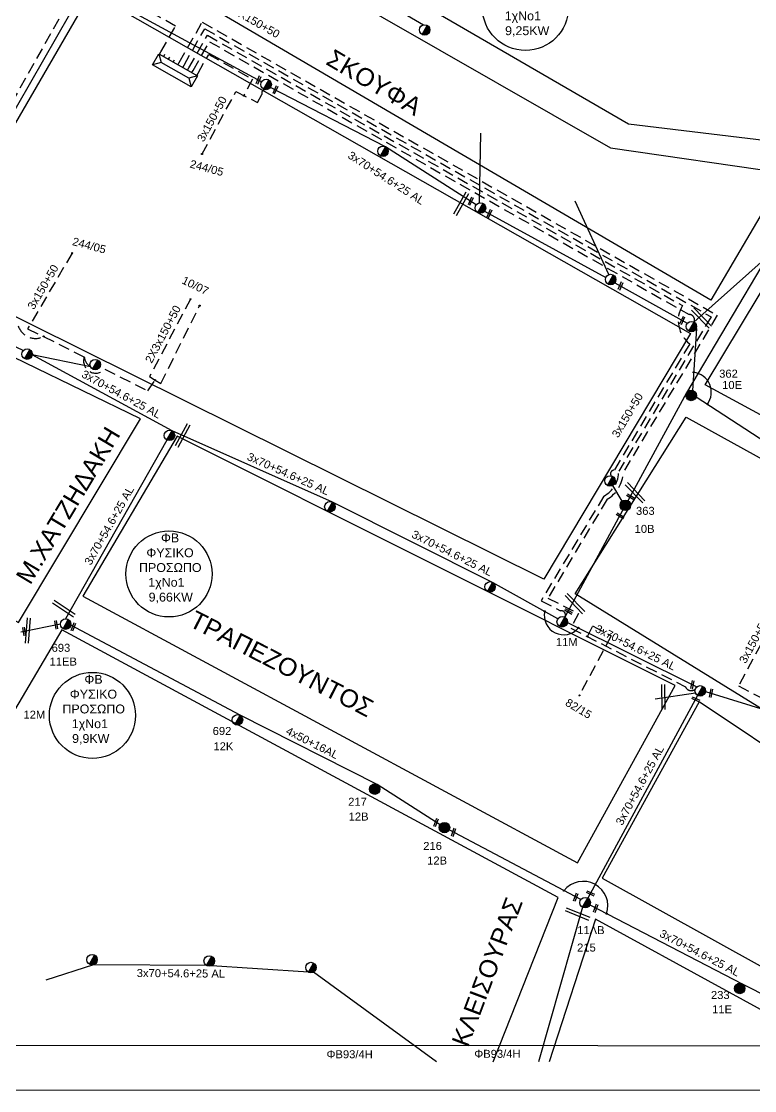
# Model space of a CAD drawing. Header units: millimetres. Extents: x 1138 to 9186, y 1584 to 2927.
# Drawn here: x 8312.4 to 8477.2, y 1907.6 to 2148.1 of the extents above; entities that cross this region are included whole.
import ezdxf
from ezdxf.enums import TextEntityAlignment as Align

# ---------------------------------------------------------------- set-up
doc = ezdxf.new("R2010")
doc.units = ezdxf.units.MM
doc.linetypes.add('DASHED', pattern=[19.05, 12.7, -6.35])
for name, color, linetype, lineweight in [('3x150+50', 7, 'Continuous', 30), ('3x70+54.6+25 AL', 7, 'SYN_LINE', 30), ('4x50', 7, 'Continuous', 30), ('4x50+16AL', 7, 'Continuous', 30), ('4x6CU', 7, 'Continuous', 30), ('Υπόβαθρο ΔΕΗ', 7, 'Continuous', 30)]:
    doc.layers.add(name, color=color, linetype=linetype, lineweight=lineweight)
for name, color, linetype in [('TEXT ΚΑΛΩΔΙΩΝ', 7, 'Continuous'), ('Άγνωστα', 7, 'Continuous'), ('Επιγραφές - Σχήματα', 7, 'Continuous'), ('Μηχανική τομή', 7, 'Continuous'), ('Στύλος Ξύλινος', 7, 'Continuous'), ('Στύλος Ξύλινος @ 1', 7, 'Continuous'), ('Στύλος ΦΜ', 7, 'Continuous'), ('Στύλος ΦΜ @ 1', 7, 'Continuous'), ('Συνδέσεις', 7, 'Continuous'), ('Τομή', 7, 'Continuous'), ('Υποσταθμός πόλεως', 7, 'Continuous')]:
    doc.layers.add(name, color=color, linetype=linetype)
doc.styles.add('arial', font='arial.ttf')
doc.styles.get("Standard").update_dxf_attribs({"font": 'arial.ttf'})
doc.linetypes.add('SYN_LINE', pattern='A,0.5,-0.0001,["/\\/\\/\\/",Standard,S=0.1,R=0,X=0,Y=-0.05],-0.25', length=0.7501)

# ---------------------------------------------------------------- blocks, each defined once
blk = doc.blocks.new('ΥΠΑΡΧΩΝ ΤΣΙΜΕΝΤΕΝΙΟΣ ΣΤΥΛΟΣ')
at = {"layer": 'Στύλος ΦΜ'}
blk.add_hatch(color=7, dxfattribs=at).paths.add_polyline_path([(-1.29, -2.28, 0.574793), (2.62, 0, 0.268822), (1.3, 2.27)])
at = {"layer": 'Στύλος ΦΜ', "color": 7}
blk.add_line((-1.29, -2.28), (1.3, 2.27), dxfattribs=at)
blk.add_circle((0, 0), 2.62, dxfattribs=at)
at = {"layer": 'Στύλος ΦΜ', "flags": 4}
for tag, p in [('ΑΡΙΘΜΟΣ', (-4.68, 8.05)), ('ΤΥΠΟΣ', (-4.91, 3.03))]:
    blk.add_attdef(tag, p, '', height=4, dxfattribs=at)
blk = doc.blocks.new('ΥΠΑΡΧΩΝ ΞΥΛΙΝΟΣ ΣΤΥΛΟΣ')
at = {"layer": 'Στύλος Ξύλινος'}
h = blk.add_hatch(color=7, dxfattribs=at)
h.paths.add_polyline_path([(-2.62, 0, 0.270008), (-1.29, -2.28), (1.3, 2.27, 0.576266)])
h.paths.add_polyline_path([(-1.29, -2.28, 0.574793), (2.62, 0, 0.268822), (1.3, 2.27)])
at = {"layer": 'Στύλος Ξύλινος', "color": 7}
blk.add_line((-1.29, -2.28), (1.3, 2.27), dxfattribs=at)
blk.add_circle((0, 0), 2.62, dxfattribs=at)
at = {"layer": 'Στύλος Ξύλινος', "flags": 4}
for tag, p in [('ΑΡΙΘΜΟΣ', (-4.91, 8.6)), ('ΤΥΠΟΣ', (-4.85, 3.39))]:
    blk.add_attdef(tag, p, '', height=4, dxfattribs=at)
blk = doc.blocks.new('ΥΠΟΣΤΑΘΜΟΣ ΠΟΛΕΩΣ 9 ΑΝΑΧΩΡΗΣΕΩΝ')
at = {"layer": 'Υποσταθμός πόλεως', "ltscale": 40}
for p, q in [((-9.63, -2.82), (-9.63, -4)), ((-7.12, -2.82), (-7.12, -4)), ((-4.84, -2.82), (-4.84, -4)), ((-2.36, -2.82), (-2.36, -4)), ((0.09, -2.82), (0.09, -4)), ((2.55, -2.82), (2.55, -4)), ((5.02, -2.82), (5.02, -4)), ((7.48, -2.82), (7.48, -4)), ((9.61, -2.82), (9.61, -4))]:
    blk.add_line(p, q, dxfattribs=at)
blk.add_lwpolyline([(-10.02, 2.82), (10.02, 2.82), (10.02, -2.82), (-10.02, -2.82)], close=True, dxfattribs=at)
for points in [[(-7.21, 0), (-10.02, 2.82)], [(-10.02, -2.82), (-7.21, 0)], [(-7.21, 0), (7.21, 0)], [(7.21, 0), (10.02, 2.82)], [(10.02, -2.82), (7.21, 0)]]:
    blk.add_lwpolyline(points, dxfattribs=at)
at = {"layer": 'Υποσταθμός πόλεως', "linetype": 'SYN_LINE', "ltscale": 40, "flags": 1}
for tag, p in [('ΜΕΤΑΣΧΗΜΑΤΙΣΜΟΣ', (10.79, 1.71)), ('ΙΣΧΥΣ', (10.77, -1.08)), ('ΑΡΙΘΜΟΣ', (10.89, -3.8))]:
    blk.add_attdef(tag, p, '', height=1.8, dxfattribs=at)
blk = doc.blocks.new('ΤΟΜΗ')
at = {"layer": 'Τομή', "ltscale": 40}
for p, q in [((-5.68, 0), (17.06, 0)), ((-5.68, -2.77), (17.06, -2.77))]:
    blk.add_line(p, q, dxfattribs=at)
blk = doc.blocks.new('ΜΗΧΑΝΙΚΗ ΤΟΜΗ')
at = {"layer": 'Μηχανική τομή', "ltscale": 40}
for p, q in [((-1.89, 0.78), (5.69, 0.78)), ((-1.89, -0.77), (5.69, -0.77))]:
    blk.add_line(p, q, dxfattribs=at)
blk = doc.blocks.new('_ΣΥΝΔΕΣΗ')
at = {"layer": 'Συνδέσεις', "linetype": 'SYN_LINE', "ltscale": 40}
blk.add_hatch(color=256, dxfattribs=at).paths.add_polyline_path([(0.5, -0.01, 1), (-0.5, -0.01, 1)])
at = {"layer": 'Συνδέσεις'}
blk.add_circle((0, -0.01), 0.5, dxfattribs=at)

msp = doc.modelspace()

# ---------------------------------------------------------------- linework, layer by layer
at = {"lineweight": -3, "ltscale": 0.2}
for centre in [(8425.73, 2151.19), (8345.62, 2023.8), (8328.42, 1992)]:
    msp.add_circle(centre, 9.67, dxfattribs=at)
at = {"layer": '3x150+50', "lineweight": -3}
msp.add_lwpolyline([(6972.18, 1918.16), (9029.84, 1917.64), (9029.84, 2900.53), (6972.18, 2900.53)], close=True, dxfattribs=at)
at = {"layer": '3x150+50', "color": 133, "linetype": 'DASHED', "lineweight": -3, "ltscale": 0.2}
for points in [[(8343.8, 2141.2), (8347.09, 2146.99), (8329.28, 2157.12, 0.685474), (8324.57, 2155.2), (8304.9, 2120.23, 0.262762), (8302.86, 2116.88), (8288.21, 2091.18), (8311.75, 2079.59, 0.467057), (8317.45, 2077.23)], [(8323.87, 2095.97), (8313.82, 2078.9), (8317.45, 2077.23), (8326.58, 2072.61, 0.235087), (8327.96, 2070.41, -5.592383)], [(8326.58, 2072.61, 0.814281), (8331.19, 2069.85), (8340.89, 2064.98), (8342.53, 2067.39)]]:
    msp.add_lwpolyline(points, format="xyb", dxfattribs=at)
at = {"layer": '3x150+50', "color": 85, "linetype": 'DASHED', "lineweight": -3, "ltscale": 0.2}
msp.add_lwpolyline([(8347.93, 2138.84), (8353.09, 2147.89), (8468.84, 2082), (8447.7, 2046.66, -0.26118), (8444.07, 2040.59), (8430.79, 2018.39), (8437.65, 2014.9), (8435.94, 2011.62), (8461.68, 1998.45, 0.503763), (8463.88, 1997.88)], format="xyb", dxfattribs=at)
at = {"layer": '3x150+50', "color": 27, "linetype": 'DASHED', "lineweight": -3, "ltscale": 0.2}
for points in [[(8349, 2138.24), (8353.65, 2146.42), (8467.45, 2081.64), (8446.7, 2046.94, -0.282881), (8443.35, 2041.33), (8429.26, 2017.78), (8433.58, 2015.52, -0.654839), (8434.58, 2014.07)], [(8482.26, 2014.69), (8473.63, 1998.62), (8484.95, 1992.73, -0.265191), (8487.46, 1991.82, 83.212874)]]:
    msp.add_lwpolyline(points, format="xyb", dxfattribs=at)
at = {"layer": '3x150+50', "color": 1, "linetype": 'DASHED', "lineweight": -3, "ltscale": 0.2}
msp.add_lwpolyline([(8350.08, 2137.62), (8354.24, 2144.94), (8461, 2084.16, 0.382257), (8462.66, 2075.57), (8445.65, 2047.13, 0.630165), (8445.02, 2045.86)], format="xyb", dxfattribs=at)
at = {"layer": '3x150+50', "color": 2, "linetype": 'DASHED', "lineweight": -3, "ltscale": 0.2}
msp.add_lwpolyline([(8351.07, 2137.06), (8354.73, 2143.5), (8462.5, 2082.15, -0.566161), (8463.61, 2080.45)], format="xyb", dxfattribs=at)
at = {"layer": '3x150+50', "color": 6, "linetype": 'DASHED', "lineweight": -3, "ltscale": 0.2}
msp.add_lwpolyline([(8352.15, 2136.44), (8354.56, 2140.66), (8364.37, 2135.07), (8362.46, 2131.38)], dxfattribs=at)
msp.add_lwpolyline([(8353.04, 2118.26), (8360.66, 2132.28), (8365.54, 2129.82), (8366.51, 2131.62, -0.527544), (8367.24, 2132.72, -256.955855)], format="xyb", dxfattribs=at)
at = {"layer": '3x150+50', "color": 133, "linetype": 'DASHED', "lineweight": -3, "ltscale": 0.2}
for points in [[(8350.44, 2085.59), (8341.25, 2068.19), (8342.53, 2067.39)], [(8342.53, 2067.39), (8343.79, 2066.62), (8352.51, 2084.14)]]:
    msp.add_lwpolyline(points, dxfattribs=at)
at = {"layer": '3x70+54.6+25 AL', "color": 5, "linetype": 'SYN_LINE', "lineweight": -3, "ltscale": 15}
for points in [[(8341.98, 2180.81), (8370.71, 2166.12), (8402.79, 2147.29)], [(8480.08, 2095.16), (8463.61, 2080.45)]]:
    msp.add_lwpolyline(points, dxfattribs=at)
at = {"layer": '3x70+54.6+25 AL', "color": 6, "linetype": 'SYN_LINE', "lineweight": -3, "ltscale": 15}
for points in [[(8326.15, 2154.82), (8305.65, 2119.04)], [(8366.43, 2134.47), (8327.84, 2155.45)], [(8414.67, 2106.78), (8394.3, 2119.88), (8368.43, 2133.22)]]:
    msp.add_lwpolyline(points, dxfattribs=at)
at = {"layer": '3x70+54.6+25 AL', "color": 2, "linetype": 'SYN_LINE', "lineweight": -3, "ltscale": 15}
for points in [[(8415.42, 2107.26), (8415.69, 2122.9)], [(8444.51, 2091.12), (8436.92, 2107.63)], [(8416.56, 2105.38), (8443.81, 2090.5)], [(8445.79, 2089.25), (8462.11, 2080.17)], [(8464.14, 2079.03), (8463.31, 2065.08)], [(8464.12, 2063.62), (8495.65, 2043.1), (8532.31, 2022.38)]]:
    msp.add_lwpolyline(points, dxfattribs=at)
at = {"layer": '3x70+54.6+25 AL', "color": 133, "linetype": 'SYN_LINE', "lineweight": -3, "ltscale": 15}
for points in [[(8312.88, 2074.05), (8288.22, 2085.67)], [(8327.96, 2070.41), (8314.9, 2073.09)], [(8346.3, 2055.98), (8314.9, 2073.09)], [(8345.14, 2053.93), (8322.33, 2013.69)]]:
    msp.add_lwpolyline(points, dxfattribs=at)
at = {"layer": '3x70+54.6+25 AL', "color": 27, "linetype": 'SYN_LINE', "lineweight": -3, "ltscale": 15}
for points in [[(8433.03, 2013.73), (8418.36, 2021.92), (8382.37, 2039.93), (8346.3, 2055.98)], [(8435.16, 2012.91), (8464.24, 1998.42)], [(8466.17, 1997.37), (8486.6, 1991.04)], [(8438.57, 1948.86), (8428.69, 1914.05)], [(8376.94, 1934.26), (8354.07, 1935.75), (8328.66, 1935.93), (8317.93, 1932.49)], [(8405.74, 1914.05), (8378.12, 1934.27)]]:
    msp.add_lwpolyline(points, dxfattribs=at)
at = {"layer": '3x70+54.6+25 AL', "color": 1, "linetype": 'SYN_LINE', "lineweight": -3, "ltscale": 5}
msp.add_lwpolyline([(8445.33, 2043.7), (8447.43, 2040.15)], dxfattribs=at)
at = {"layer": '3x70+54.6+25 AL', "color": 85, "linetype": 'SYN_LINE', "lineweight": -3, "ltscale": 10}
msp.add_lwpolyline([(8321.22, 2012.54), (8312.34, 2010.69)], dxfattribs=at)
at = {"layer": '3x70+54.6+25 AL', "color": 85, "linetype": 'SYN_LINE', "lineweight": -3, "ltscale": 15}
for points in [[(8464.42, 1996.5), (8439.73, 1950.91)], [(8438.18, 1950.56), (8408.6, 1966.27)], [(8440.2, 1949.36), (8474.47, 1931.61), (8493.67, 1921.88), (8505.04, 1914.05)]]:
    msp.add_lwpolyline(points, dxfattribs=at)
at = {"layer": '4x50', "color": 5, "linetype": 'Continuous', "lineweight": -3, "ltscale": 0.2}
msp.add_lwpolyline([(8495.67, 2121.8), (8480.08, 2095.16), (8461.96, 2064.53), (8448.77, 2040.26)], dxfattribs=at)
at = {"layer": '4x50', "color": 1, "linetype": 'Continuous', "lineweight": -3, "ltscale": 0.2}
msp.add_lwpolyline([(8447.61, 2038.22), (8434.58, 2014.07)], dxfattribs=at)
at = {"layer": '4x50+16AL', "color": 85, "linetype": 'Continuous', "lineweight": -3, "ltscale": 15}
msp.add_lwpolyline([(8406.54, 1967.4), (8392.44, 1976.43), (8361.6, 1992.02), (8323.55, 2012.27)], dxfattribs=at)
at = {"layer": '4x6CU', "color": 85, "linetype": 'DASHED', "lineweight": -3, "ltscale": 0.2}
msp.add_lwpolyline([(8439.65, 2009.72), (8440.83, 2012.11), (8445.03, 2009.89), (8437.86, 1996.49)], dxfattribs=at)
at = {"layer": 'Επιγραφές - Σχήματα', "lineweight": -3}
msp.add_lwpolyline([(6949.78, 2926.89), (9185.18, 2926.75), (9185.88, 1907.61), (6949.78, 1907.75)], close=True, dxfattribs=at)
at = {"layer": 'Υπόβαθρο ΔΕΗ', "lineweight": -3}
for points in [[(8346.04, 2184.74), (8374.75, 2235.04), (8509.72, 2157.15), (8488.05, 2120.27), (8448.89, 2124.93)], [(8444.88, 2119.61), (8484.18, 2113.95), (8467.37, 2085.38), (8333.47, 2163.89), (8342.25, 2178.51)], [(8291.48, 2091.4), (8328.1, 2154.57), (8462.86, 2077.85), (8429.84, 2022.64)], [(8494.35, 2113.24), (8642.26, 2022.05), (8619.9, 1982.92), (8466.16, 2066.34)], [(8311.83, 2012.92), (8339.22, 2058.66), (8287.28, 2083.91), (8262.19, 2040.54)], [(8641.59, 1959.75), (8617.73, 1907.65), (8436.9, 2019.31), (8461.87, 2059.1)], [(8437.4, 1958.82), (8459.36, 1998.71), (8347.47, 2054.8), (8326.26, 2018.83)]]:
    msp.add_lwpolyline(points, close=True, dxfattribs=at)
for points in [[(8418.49, 1914.05), (8433.11, 1951.07), (8321.53, 2011.26), (8272.46, 1928.03)], [(8463.96, 1996.98), (8454.85, 1995.61)], [(8585.76, 1914.05), (8464.74, 1995.06), (8442.95, 1955.42), (8517.4, 1914.05)], [(8500.09, 1914.05), (8441.45, 1946.18), (8431.08, 1914.05)]]:
    msp.add_lwpolyline(points, dxfattribs=at)
for centre, radius, start, end in [((8463.01, 2064.67), 4.5, 323.4167, 83.1262), ((8434.3, 2014.47), 4.34, 167.766, 320.0171), ((8438.72, 1949.13), 5.54, 341.7839, 141.5199)]:
    msp.add_arc(centre, radius, start, end, dxfattribs=at)

# ---------------------------------------------------------------- block references
at = {"layer": 'Μηχανική τομή', "lineweight": -3}
for p, xscale, yscale, zscale, rotation in [((8365.58, 2134.49), 0.2499999999999999, 0.2499999999999999, 0.2499999999999999, 65.68131416609452), ((8369.37, 2132.31), 0.2499999999999999, 0.2499999999999999, 0.2499999999999999, 65.68131416609452), ((8413.27, 2107.22), 0.2499999999999999, 0.2499999999999999, 0.2499999999999999, 65.68131416609452), ((8417.48, 2104.44), 0.2499999999999999, 0.2499999999999999, 0.2499999999999999, 65.68131416609452), ((8446.94, 2088.17), 0.2499999999999999, 0.2499999999999999, 0.2499999999999999, 65.68131416609452), ((8460.83, 2080.44), 0.2499999999999999, 0.2499999999999999, 0.2499999999999999, 65.68131416609452), ((8449.8, 2040.88), 0.2499999999999996, 0.2499999999999996, 0.4999999999999997, 149.574184027291), ((8447.44, 2036.61), 0.2499999999999996, 0.2499999999999996, 0.4999999999999997, 149.574184027291), ((8435.83, 2015.1), 0.2499999999999996, 0.2499999999999996, 0.4999999999999997, 149.574184027291), ((8320.38, 2011.9), 0.2499999999999999, 0.2499999999999999, 0.2499999999999999, 98.34725244993525), ((8323.99, 2011.49), 0.2499999999999999, 0.2499999999999999, 0.2499999999999999, 70.31827554103585), ((8313.2, 2010.4), 0.2499999999999999, 0.2499999999999999, 0.2499999999999999, 98.34725244993525), ((8463.31, 1999.36), 0.2499999999999998, 0.2499999999999998, 0.2499999999999998, 257.1952108763776), ((8463.53, 1995.83), 0.2499999999999998, 0.2499999999999998, 0.2499999999999998, 335.0906107559186), ((8467.5, 1997.45), 0.2499999999999998, 0.2499999999999998, 0.2499999999999998, 257.1952108763776), ((8405.5, 1967.49), 0.2499999999999999, 0.2499999999999999, 0.2499999999999999, 70.31827554103585), ((8409.44, 1965.28), 0.2499999999999999, 0.2499999999999999, 0.2499999999999999, 70.31827554103585), ((8439.9, 1952.2), 0.2499999999999999, 0.2499999999999999, 0.2499999999999999, 335.0906107559186), ((8436.9, 1950.7), 0.2499999999999999, 0.2499999999999999, 0.2499999999999999, 70.31827554103585), ((8441.4, 1948.19), 0.2499999999999999, 0.2499999999999999, 0.2499999999999999, 70.31827554103585)]:
    msp.add_blockref('ΜΗΧΑΝΙΚΗ ΤΟΜΗ', p, dxfattribs=dict(at, xscale=xscale, yscale=yscale, zscale=zscale, rotation=rotation))
at = {"layer": 'Στύλος Ξύλινος @ 1', "lineweight": -3, "ltscale": 40}
ref = msp.add_blockref('ΥΠΑΡΧΩΝ ΞΥΛΙΝΟΣ ΣΤΥΛΟΣ', (8462.99, 2063.95), dxfattribs=dict(at, xscale=0.4499999999998181, yscale=0.4499999999998181, zscale=0.4499999999998181))
ref.add_attrib('ΤΥΠΟΣ', '362', (8469.27, 2067.95), dxfattribs={"layer": 'Στύλος Ξύλινος', "height": 1.8, "flags": 4})
ref.add_attrib('ΑΡΙΘΜΟΣ', '10E', (8469.94, 2065.4), dxfattribs={"layer": 'Στύλος Ξύλινος', "height": 1.8, "flags": 4})
ref = msp.add_blockref('ΥΠΑΡΧΩΝ ΞΥΛΙΝΟΣ ΣΤΥΛΟΣ', (8448.19, 2039.24), dxfattribs=dict(at, xscale=0.4499999999998181, yscale=0.4499999999998181, zscale=0.4499999999998181))
ref.add_attrib('ΤΥΠΟΣ', '363', (8450.58, 2037.1), dxfattribs={"layer": 'Στύλος Ξύλινος', "height": 1.8, "flags": 4})
ref.add_attrib('ΑΡΙΘΜΟΣ', '10B', (8450.27, 2033.04), dxfattribs={"layer": 'Στύλος Ξύλινος', "height": 1.8, "flags": 4})
ref = msp.add_blockref('ΥΠΑΡΧΩΝ ΞΥΛΙΝΟΣ ΣΤΥΛΟΣ', (8391.86, 1975.41), dxfattribs=dict(at, xscale=0.4499999999998181, yscale=0.4499999999998181, zscale=0.4499999999998181))
ref.add_attrib('ΤΥΠΟΣ', '217', (8385.89, 1971.68), dxfattribs={"layer": 'Στύλος Ξύλινος', "height": 1.8, "flags": 4})
ref.add_attrib('ΑΡΙΘΜΟΣ', '12B', (8386, 1968.35), dxfattribs={"layer": 'Στύλος Ξύλινος', "height": 1.8, "flags": 4})
ref = msp.add_blockref('ΥΠΑΡΧΩΝ ΞΥΛΙΝΟΣ ΣΤΥΛΟΣ', (8407.53, 1966.76), dxfattribs=dict(at, xscale=0.4499999999998181, yscale=0.4499999999998181, zscale=0.4499999999998181))
ref.add_attrib('ΤΥΠΟΣ', '216', (8402.76, 1961.74), dxfattribs={"layer": 'Στύλος Ξύλινος', "height": 1.8, "flags": 4})
ref.add_attrib('ΑΡΙΘΜΟΣ', '12B', (8403.64, 1958.46), dxfattribs={"layer": 'Στύλος Ξύλινος', "height": 1.8, "flags": 4})
ref = msp.add_blockref('ΥΠΑΡΧΩΝ ΞΥΛΙΝΟΣ ΣΤΥΛΟΣ', (8473.89, 1930.59), dxfattribs=dict(at, xscale=0.4499999999998181, yscale=0.4499999999998181, zscale=0.4499999999998181))
ref.add_attrib('ΤΥΠΟΣ', '233', (8467.43, 1928.22), dxfattribs={"layer": 'Στύλος Ξύλινος', "height": 1.8, "flags": 4})
ref.add_attrib('ΑΡΙΘΜΟΣ', '11E', (8467.69, 1925), dxfattribs={"layer": 'Στύλος Ξύλινος', "height": 1.8, "flags": 4})
at = {"layer": 'Στύλος ΦΜ @ 1', "lineweight": -3, "ltscale": 40, "xscale": 0.4499999999998181, "yscale": 0.4499999999998181, "zscale": 0.4499999999998181}
for p in [(8403.09, 2146.15), (8367.46, 2133.88), (8393.72, 2118.86), (8415.63, 2106.1), (8444.88, 2090.01), (8463.03, 2079.43), (8313.73, 2073.24), (8329.04, 2070.89), (8345.72, 2054.96), (8444.73, 2044.72), (8381.78, 2038.91), (8417.78, 2020.9), (8465.01, 1997.52), (8328.33, 1937.06), (8354.66, 1936.77), (8377.52, 1935.29)]:
    msp.add_blockref('ΥΠΑΡΧΩΝ ΤΣΙΜΕΝΤΕΝΙΟΣ ΣΤΥΛΟΣ', p, dxfattribs=at)
at = {"layer": 'Στύλος ΦΜ @ 1', "lineweight": -3, "ltscale": 40}
ref = msp.add_blockref('ΥΠΑΡΧΩΝ ΤΣΙΜΕΝΤΕΝΙΟΣ ΣΤΥΛΟΣ', (8322.39, 2012.52), dxfattribs=dict(at, xscale=0.4499999999998181, yscale=0.4499999999998181, zscale=0.4499999999998181))
ref.add_attrib('ΤΥΠΟΣ', '693', (8319.24, 2006.3), dxfattribs={"layer": 'Στύλος ΦΜ', "height": 1.8, "rotation": 360, "flags": 4})
ref.add_attrib('ΑΡΙΘΜΟΣ', '11EB', (8318.78, 2003.2), dxfattribs={"layer": 'Στύλος ΦΜ', "height": 1.8, "rotation": 360, "flags": 4})
ref = msp.add_blockref('ΥΠΑΡΧΩΝ ΤΣΙΜΕΝΤΕΝΙΟΣ ΣΤΥΛΟΣ', (8433.99, 2013.05), dxfattribs=dict(at, xscale=0.4499999999998181, yscale=0.4499999999998181, zscale=0.4499999999998181))
ref.add_attrib('ΤΥΠΟΣ', '11M', (8432.57, 2007.59), dxfattribs={"layer": 'Στύλος ΦΜ', "height": 1.8, "flags": 4})
ref = msp.add_blockref('ΥΠΑΡΧΩΝ ΤΣΙΜΕΝΤΕΝΙΟΣ ΣΤΥΛΟΣ', (8309.66, 1993.84), dxfattribs=dict(at, xscale=0.449999999999818, yscale=0.449999999999818, zscale=0.449999999999818))
ref.add_attrib('ΤΥΠΟΣ', '12M', (8312.92, 1991.26), dxfattribs={"layer": 'Στύλος ΦΜ', "height": 1.8, "flags": 4})
ref = msp.add_blockref('ΥΠΑΡΧΩΝ ΤΣΙΜΕΝΤΕΝΙΟΣ ΣΤΥΛΟΣ', (8361.01, 1990.99), dxfattribs=dict(at, xscale=0.4499999999998181, yscale=0.4499999999998181, zscale=0.4499999999998181))
ref.add_attrib('ΤΥΠΟΣ', '692', (8355.44, 1987.59), dxfattribs={"layer": 'Στύλος ΦΜ', "height": 1.8, "rotation": 360, "flags": 4})
ref.add_attrib('ΑΡΙΘΜΟΣ', '12K', (8355.61, 1984.14), dxfattribs={"layer": 'Στύλος ΦΜ', "height": 1.8, "rotation": 360, "flags": 4})
ref = msp.add_blockref('ΥΠΑΡΧΩΝ ΤΣΙΜΕΝΤΕΝΙΟΣ ΣΤΥΛΟΣ', (8439.15, 1949.89), dxfattribs=dict(at, xscale=0.4499999999998181, yscale=0.4499999999998181, zscale=0.4499999999998181))
ref.add_attrib('ΤΥΠΟΣ', '11ΛB', (8437.36, 1942.8), dxfattribs={"layer": 'Στύλος ΦΜ', "height": 1.8, "rotation": 360, "flags": 4})
ref.add_attrib('ΑΡΙΘΜΟΣ', '215', (8437.34, 1938.89), dxfattribs={"layer": 'Στύλος ΦΜ', "height": 1.8, "rotation": 360, "flags": 4})
at = {"layer": 'Συνδέσεις', "lineweight": -3, "xscale": 0.25, "yscale": 0.25, "zscale": 0.25}
for p in [(8362.46, 2131.38), (8353.04, 2118.26), (8323.88, 2095.97), (8350.45, 2085.59), (8352.51, 2084.15), (8317.45, 2077.23), (8463.55, 2069.14), (8342.53, 2067.39), (8466.63, 2061.99), (8430.06, 2015.39), (8437.63, 2011.68), (8439.66, 2009.72), (8437.86, 1996.49), (8434.38, 1952.59), (8443.98, 1947.4)]:
    msp.add_blockref('_ΣΥΝΔΕΣΗ', p, dxfattribs=at)
at = {"layer": 'Τομή', "lineweight": -3}
for p, xscale, yscale, zscale, rotation in [((8410.32, 2106), 0.2499999999999998, 0.2499999999999998, 0.2499999999999998, 60.31375515674544), ((8464.55, 2082.61), 0.2499999999999999, 0.2499999999999999, 0.2499999999999999, 314.049621120115), ((8347.74, 2053.91), 0.2499999999999999, 0.2499999999999999, 0.2499999999999999, 61.92086226913635), ((8449.63, 2043.32), 0.2499999999999999, 0.2499999999999999, 0.2499999999999999, 314.049621120115), ((8323, 2014.89), 0.2499999999999999, 0.2499999999999999, 0.2499999999999999, 146.045444641574), ((8436.12, 2018.41), 0.2499999999999999, 0.2499999999999999, 0.2499999999999999, 314.049621120115), ((8313.5, 2009.69), 0.2499999999999999, 0.2499999999999999, 0.2499999999999999, 85.587185538834), ((8456.42, 1994.7), 0.2499999999999998, 0.2499999999999998, 0.2499999999999998, 90.90462652141653), ((8438.67, 1946.43), 0.2499999999999999, 0.2499999999999999, 0.2499999999999999, 158.2147983854512)]:
    msp.add_blockref('ΤΟΜΗ', p, dxfattribs=dict(at, xscale=xscale, yscale=yscale, zscale=zscale, rotation=rotation))
at = {"layer": 'Υποσταθμός πόλεως', "lineweight": -3, "xscale": 0.4999999999999999, "yscale": 0.4999999999999999, "zscale": 0.4999999999999999, "rotation": 150.3481773358241}
msp.add_blockref('ΥΠΟΣΤΑΘΜΟΣ ΠΟΛΕΩΣ 9 ΑΝΑΧΩΡΗΣΕΩΝ', (8346.98, 2137.08), dxfattribs=at)

# ---------------------------------------------------------------- texts
at = {"lineweight": -3, "ltscale": 40, "insert": (8351.67, 2015.73), "char_height": 4, "width": 65.6312, "attachment_point": 1, "rotation": 332.858, "style": 'arial'}
msp.add_mtext('TPAΠEZOYNTOΣ', dxfattribs=at)
at = {"layer": 'TEXT ΚΑΛΩΔΙΩΝ', "linetype": 'Continuous', "lineweight": -3, "ltscale": 0.2}
for s, rotation, p in [('3x150+50', 61.4574, (8355.27, 2126.13)), ('3x70+54.6+25 AL', 327.2547, (8394.46, 2112.87)), ('3x150+50', 59.4975, (8317.3, 2088.35)), ('2X3x150+50', 62.1495, (8344.26, 2077.73)), ('3x70+54.6+25 AL', 331.4204, (8334.93, 2064.23)), ('3x150+50', 59.1148, (8448.64, 2059.51)), ('3x70+54.6+25 AL', 336.0071, (8372.43, 2046.32)), ('3x70+54.6+25 AL', 60.4583, (8332.17, 2034.7)), ('3x70+54.6+25 AL', 333.4196, (8409.27, 2028.48)), ('3x150+50', 61.7618, (8477.07, 2008.83)), ('3x70+54.6+25 AL', 333.5162, (8450.5, 2007.27)), ('4x50+16AL', 333.1992, (8377.83, 1985.83)), ('3x70+54.6+25 AL', 61.5605, (8451.42, 1976.26)), ('3x70+54.6+25 AL', 332.6254, (8464.92, 1938.59)), ('3x70+54.6+25 AL', 359.5929, (8348.3, 1933.99))]:
    msp.add_text(s, height=1.8, rotation=rotation, dxfattribs=at).set_placement(p, align=Align.MIDDLE_CENTER)
at = {"layer": 'Άγνωστα', "lineweight": -3, "ltscale": 40, "char_height": 1.8, "attachment_point": 1, "style": 'arial'}
for s, insert, width, rotation in [('3X150+50', (8360.73, 2151.52), 34.0855, 330.2441), ('244/05', (8350.63, 2116.98), 12.7137, 345.0577), ('244/05', (8324.21, 2099.54), 12.7137, 345.0577), ('10/07', (8349.12, 2090.85), 12.7137, 333.9582), ('82/15', (8435.44, 1995.91), 12.7137, 329.2762)]:
    msp.add_mtext(s, dxfattribs=dict(at, insert=insert, width=width, rotation=rotation))
at = {"layer": 'Άγνωστα', "lineweight": -3, "ltscale": 0.2, "char_height": 1.8, "width": 18.6352, "attachment_point": 1, "style": 'arial'}
for insert in [(8381.03, 1916.69), (8414.24, 1916.79)]:
    msp.add_mtext('ΦB93/4H', dxfattribs=dict(at, insert=insert))
at = {"layer": 'Υπόβαθρο ΔΕΗ', "lineweight": -3}
for s, rotation, p in [('ΣΚΟΥΦΑ', 329.6175, (8391.75, 2134.36)), ('Μ.ΧΑΤΖΗΔΑΚΗ', 59.0848, (8322.93, 2039.24)), ('ΚΛΕΙΣΟΥΡΑΣ', 69.3185, (8417.12, 1934.33))]:
    msp.add_text(s, height=4, rotation=rotation, dxfattribs=at).set_placement(p, align=Align.MIDDLE_CENTER)
at = {"layer": 'Υπόβαθρο ΔΕΗ', "lineweight": -3, "char_height": 2, "width": 17.2548, "attachment_point": 1}
for s, insert in [('{\\W5.64925; }1χΝο1\\P{\\W5.75643; }9,25KW', (8416.69, 2150.31)), ('{\\W8.64836; }ΦΒ \\P{\\W4.42067; }ΦΥΣΙΚΟ \\P{\\W2.28183; }ΠΡΟΣΩΠΟ', (8337.11, 2032.91)), ('{\\W5.64925; }1χΝο1\\P{\\W5.75643; }9,66KW', (8336.58, 2022.93)), ('{\\W8.64836; }ΦΒ \\P{\\W4.42067; }ΦΥΣΙΚΟ \\P{\\W2.28183; }ΠΡΟΣΩΠΟ', (8319.9, 2001.11)), ('{\\W5.64925; }1χΝο1\\P{\\W5.75643; }9,9KW', (8319.38, 1991.13))]:
    msp.add_mtext(s, dxfattribs=dict(at, insert=insert))

doc.saveas('drawing.dxf')
